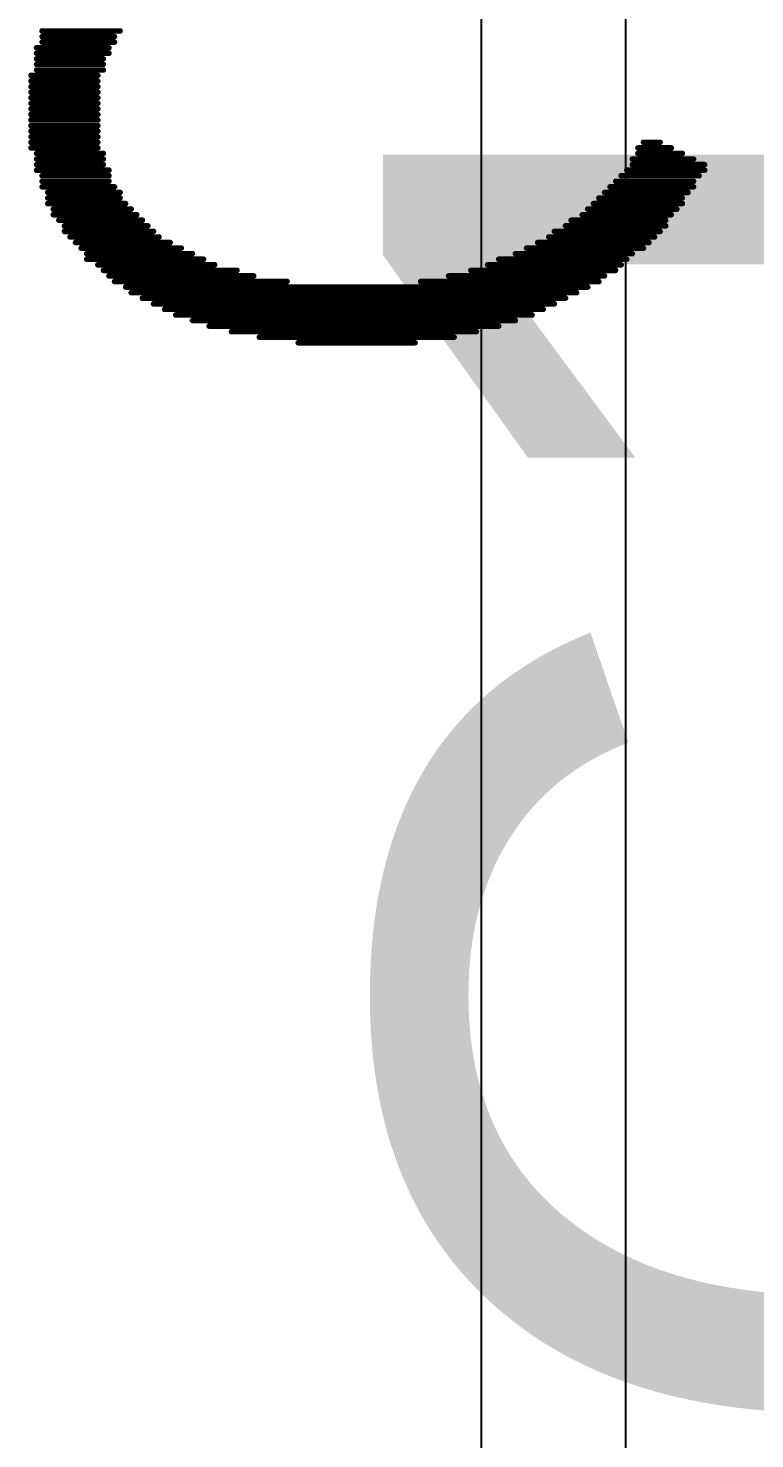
# Model space of a CAD drawing. Header units: inches. Extents: x 0 to 5455, y -5 to 5444.
# Drawn here: x 5.945 to 6.774, y 27.728 to 29.337 of the extents above; entities that cross this region are included whole.
import ezdxf

# ---------------------------------------------------------------- set-up
doc = ezdxf.new("R2010")
doc.units = ezdxf.units.IN
for name, color, linetype in [('Bottom Overlay', 54, 'Continuous'), ('Top Layer', 1, 'Continuous'), ('Top Overlay', 2, 'Continuous')]:
    doc.layers.add(name, color=color, linetype=linetype)
doc.styles.add('Arial', font='', dxfattribs={"height": 0.2})
doc.styles.get('Arial').set_extended_font_data('Arial')

# ---------------------------------------------------------------- blocks, each defined once
blk = doc.blocks.new('5394DE47_A0E8_4329_8464_7791B7C19310_33')
at = {"layer": 'Bottom Overlay'}
for points in [[(15.667, -0.0352, 0.00635, 0.00635, 0), (15.3876, -0.0352, 0.00635, 0.00635, 0)], [(15.6352, -0.0288, 0.00635, 0.00635, 0), (15.413, -0.0288, 0.00635, 0.00635, 0)], [(15.5908, -0.0225, 0.00635, 0.00635, 0), (15.4574, -0.0225, 0.00635, 0.00635, 0)], [(15.7114, -0.0479, 0.00635, 0.00635, 0), (15.3431, -0.0479, 0.00635, 0.00635, 0)], [(15.6924, -0.0415, 0.00635, 0.00635, 0), (15.3622, -0.0415, 0.00635, 0.00635, 0)], [(15.7559, -0.0669, 0.00635, 0.00635, 0), (15.2987, -0.0669, 0.00635, 0.00635, 0)], [(15.7432, -0.0606, 0.00635, 0.00635, 0), (15.3114, -0.0606, 0.00635, 0.00635, 0)], [(15.7305, -0.0542, 0.00635, 0.00635, 0), (15.3241, -0.0542, 0.00635, 0.00635, 0)], [(15.7813, -0.0796, 0.00635, 0.00635, 0), (15.2733, -0.0796, 0.00635, 0.00635, 0)], [(15.7686, -0.0733, 0.00635, 0.00635, 0), (15.286, -0.0733, 0.00635, 0.00635, 0)], [(15.4193, -0.0987, 0.00635, 0.00635, 0), (15.2415, -0.0987, 0.00635, 0.00635, 0)], [(15.4511, -0.0923, 0.00635, 0.00635, 0), (15.2479, -0.0923, 0.00635, 0.00635, 0)], [(15.7876, -0.086, 0.00635, 0.00635, 0), (15.2606, -0.086, 0.00635, 0.00635, 0)], [(15.8003, -0.0923, 0.00635, 0.00635, 0), (15.6035, -0.0923, 0.00635, 0.00635, 0)], [(15.8067, -0.0987, 0.00635, 0.00635, 0), (15.6416, -0.0987, 0.00635, 0.00635, 0)], [(15.3749, -0.1114, 0.00635, 0.00635, 0), (15.2225, -0.1114, 0.00635, 0.00635, 0)], [(15.3939, -0.105, 0.00635, 0.00635, 0), (15.2288, -0.105, 0.00635, 0.00635, 0)], [(15.813, -0.105, 0.00635, 0.00635, 0), (15.6606, -0.105, 0.00635, 0.00635, 0)], [(15.8194, -0.1114, 0.00635, 0.00635, 0), (15.686, -0.1114, 0.00635, 0.00635, 0)], [(15.3304, -0.1304, 0.00635, 0.00635, 0), (15.1971, -0.1304, 0.00635, 0.00635, 0)], [(15.3431, -0.1241, 0.00635, 0.00635, 0), (15.2098, -0.1241, 0.00635, 0.00635, 0)], [(15.3622, -0.1177, 0.00635, 0.00635, 0), (15.2161, -0.1177, 0.00635, 0.00635, 0)], [(15.8321, -0.1177, 0.00635, 0.00635, 0), (15.6987, -0.1177, 0.00635, 0.00635, 0)], [(15.8321, -0.1241, 0.00635, 0.00635, 0), (15.7114, -0.1241, 0.00635, 0.00635, 0)], [(15.8384, -0.1304, 0.00635, 0.00635, 0), (15.7241, -0.1304, 0.00635, 0.00635, 0)], [(15.305, -0.1431, 0.00635, 0.00635, 0), (15.1844, -0.1431, 0.00635, 0.00635, 0)], [(15.3177, -0.1368, 0.00635, 0.00635, 0), (15.1907, -0.1368, 0.00635, 0.00635, 0)], [(15.8448, -0.1368, 0.00635, 0.00635, 0), (15.7368, -0.1368, 0.00635, 0.00635, 0)], [(15.8511, -0.1431, 0.00635, 0.00635, 0), (15.7495, -0.1431, 0.00635, 0.00635, 0)], [(15.286, -0.1558, 0.00635, 0.00635, 0), (15.1717, -0.1558, 0.00635, 0.00635, 0)], [(15.2796, -0.1622, 0.00635, 0.00635, 0), (15.1717, -0.1622, 0.00635, 0.00635, 0)], [(15.2987, -0.1495, 0.00635, 0.00635, 0), (15.178, -0.1495, 0.00635, 0.00635, 0)], [(15.8575, -0.1495, 0.00635, 0.00635, 0), (15.7559, -0.1495, 0.00635, 0.00635, 0)], [(15.8575, -0.1558, 0.00635, 0.00635, 0), (15.7622, -0.1558, 0.00635, 0.00635, 0)], [(15.8638, -0.1622, 0.00635, 0.00635, 0), (15.7686, -0.1622, 0.00635, 0.00635, 0)], [(15.2606, -0.1749, 0.00635, 0.00635, 0), (15.159, -0.1749, 0.00635, 0.00635, 0)], [(15.2669, -0.1685, 0.00635, 0.00635, 0), (15.1653, -0.1685, 0.00635, 0.00635, 0)], [(15.8702, -0.1685, 0.00635, 0.00635, 0), (15.7749, -0.1685, 0.00635, 0.00635, 0)], [(15.8702, -0.1749, 0.00635, 0.00635, 0), (15.7813, -0.1749, 0.00635, 0.00635, 0)], [(15.2415, -0.1939, 0.00635, 0.00635, 0), (15.1463, -0.1939, 0.00635, 0.00635, 0)], [(15.2542, -0.1812, 0.00635, 0.00635, 0), (15.1526, -0.1812, 0.00635, 0.00635, 0)], [(15.2479, -0.1876, 0.00635, 0.00635, 0), (15.1526, -0.1876, 0.00635, 0.00635, 0)], [(15.8765, -0.1812, 0.00635, 0.00635, 0), (15.7876, -0.1812, 0.00635, 0.00635, 0)], [(15.8765, -0.1876, 0.00635, 0.00635, 0), (15.794, -0.1876, 0.00635, 0.00635, 0)], [(15.8765, -0.1939, 0.00635, 0.00635, 0), (15.794, -0.1939, 0.00635, 0.00635, 0)], [(15.2352, -0.2003, 0.00635, 0.00635, 0), (15.1399, -0.2003, 0.00635, 0.00635, 0)], [(15.2288, -0.2066, 0.00635, 0.00635, 0), (15.1399, -0.2066, 0.00635, 0.00635, 0)], [(15.8829, -0.2003, 0.00635, 0.00635, 0), (15.8003, -0.2003, 0.00635, 0.00635, 0)], [(15.8829, -0.2066, 0.00635, 0.00635, 0), (15.8067, -0.2066, 0.00635, 0.00635, 0)], [(15.2161, -0.2193, 0.00635, 0.00635, 0), (15.1272, -0.2193, 0.00635, 0.00635, 0)], [(15.2098, -0.2257, 0.00635, 0.00635, 0), (15.1272, -0.2257, 0.00635, 0.00635, 0)], [(15.2225, -0.213, 0.00635, 0.00635, 0), (15.1336, -0.213, 0.00635, 0.00635, 0)], [(15.8829, -0.213, 0.00635, 0.00635, 0), (15.8067, -0.213, 0.00635, 0.00635, 0)], [(15.8892, -0.2193, 0.00635, 0.00635, 0), (15.8067, -0.2193, 0.00635, 0.00635, 0)], [(15.8892, -0.2257, 0.00635, 0.00635, 0), (15.813, -0.2257, 0.00635, 0.00635, 0)], [(15.2098, -0.232, 0.00635, 0.00635, 0), (15.1399, -0.232, 0.00635, 0.00635, 0)], [(15.2034, -0.2384, 0.00635, 0.00635, 0), (15.1526, -0.2384, 0.00635, 0.00635, 0)], [(15.8892, -0.232, 0.00635, 0.00635, 0), (15.813, -0.232, 0.00635, 0.00635, 0)], [(15.8892, -0.2384, 0.00635, 0.00635, 0), (15.813, -0.2384, 0.00635, 0.00635, 0)], [(15.2034, -0.2447, 0.00635, 0.00635, 0), (15.1653, -0.2447, 0.00635, 0.00635, 0)], [(15.1971, -0.2511, 0.00635, 0.00635, 0), (15.178, -0.2511, 0.00635, 0.00635, 0)], [(15.8956, -0.2447, 0.00635, 0.00635, 0), (15.8194, -0.2447, 0.00635, 0.00635, 0)], [(15.8956, -0.2511, 0.00635, 0.00635, 0), (15.8194, -0.2511, 0.00635, 0.00635, 0)], [(15.8956, -0.2574, 0.00635, 0.00635, 0), (15.8194, -0.2574, 0.00635, 0.00635, 0)], [(15.8956, -0.2638, 0.00635, 0.00635, 0), (15.8194, -0.2638, 0.00635, 0.00635, 0)], [(15.8956, -0.2701, 0.00635, 0.00635, 0), (15.8194, -0.2701, 0.00635, 0.00635, 0)], [(15.8956, -0.2765, 0.00635, 0.00635, 0), (15.8194, -0.2765, 0.00635, 0.00635, 0)], [(15.8956, -0.2828, 0.00635, 0.00635, 0), (15.8194, -0.2828, 0.00635, 0.00635, 0)], [(15.8956, -0.2892, 0.00635, 0.00635, 0), (15.8194, -0.2892, 0.00635, 0.00635, 0)], [(15.8956, -0.2955, 0.00635, 0.00635, 0), (15.8194, -0.2955, 0.00635, 0.00635, 0)], [(15.8956, -0.3019, 0.00635, 0.00635, 0), (15.8194, -0.3019, 0.00635, 0.00635, 0)], [(15.8956, -0.3082, 0.00635, 0.00635, 0), (15.8194, -0.3082, 0.00635, 0.00635, 0)], [(15.8956, -0.3146, 0.00635, 0.00635, 0), (15.8194, -0.3146, 0.00635, 0.00635, 0)], [(15.8956, -0.3209, 0.00635, 0.00635, 0), (15.8194, -0.3209, 0.00635, 0.00635, 0)], [(15.8892, -0.3336, 0.00635, 0.00635, 0), (15.813, -0.3336, 0.00635, 0.00635, 0)], [(15.8892, -0.34, 0.00635, 0.00635, 0), (15.813, -0.34, 0.00635, 0.00635, 0)], [(15.8956, -0.3273, 0.00635, 0.00635, 0), (15.8194, -0.3273, 0.00635, 0.00635, 0)], [(15.8892, -0.3527, 0.00635, 0.00635, 0), (15.8067, -0.3527, 0.00635, 0.00635, 0)], [(15.8892, -0.3463, 0.00635, 0.00635, 0), (15.813, -0.3463, 0.00635, 0.00635, 0)], [(15.8829, -0.3654, 0.00635, 0.00635, 0), (15.8003, -0.3654, 0.00635, 0.00635, 0)], [(15.8829, -0.3717, 0.00635, 0.00635, 0), (15.8003, -0.3717, 0.00635, 0.00635, 0)], [(15.8892, -0.359, 0.00635, 0.00635, 0), (15.8067, -0.359, 0.00635, 0.00635, 0)], [(15.8829, -0.3781, 0.00635, 0.00635, 0), (15.794, -0.3781, 0.00635, 0.00635, 0)]]:
    blk.add_lwpolyline(points, format="xyseb", dxfattribs=at)
for points in [[(15.386, -0.0352, 0.00317, 0.00317, 1), (15.3892, -0.0352, 0.00317, 0.00317, 1)], [(15.4114, -0.0288, 0.00317, 0.00317, 1), (15.4146, -0.0288, 0.00317, 0.00317, 1)], [(15.4559, -0.0225, 0.00317, 0.00317, 1), (15.459, -0.0225, 0.00317, 0.00317, 1)], [(15.5892, -0.0225, 0.00317, 0.00317, 1), (15.5924, -0.0225, 0.00317, 0.00317, 1)], [(15.6337, -0.0288, 0.00317, 0.00317, 1), (15.6368, -0.0288, 0.00317, 0.00317, 1)], [(15.6654, -0.0352, 0.00317, 0.00317, 1), (15.6686, -0.0352, 0.00317, 0.00317, 1)], [(15.3416, -0.0479, 0.00317, 0.00317, 1), (15.3447, -0.0479, 0.00317, 0.00317, 1)], [(15.3606, -0.0415, 0.00317, 0.00317, 1), (15.3638, -0.0415, 0.00317, 0.00317, 1)], [(15.6908, -0.0415, 0.00317, 0.00317, 1), (15.694, -0.0415, 0.00317, 0.00317, 1)], [(15.7099, -0.0479, 0.00317, 0.00317, 1), (15.713, -0.0479, 0.00317, 0.00317, 1)], [(15.2971, -0.0669, 0.00317, 0.00317, 1), (15.3003, -0.0669, 0.00317, 0.00317, 1)], [(15.3098, -0.0606, 0.00317, 0.00317, 1), (15.313, -0.0606, 0.00317, 0.00317, 1)], [(15.3225, -0.0542, 0.00317, 0.00317, 1), (15.3257, -0.0542, 0.00317, 0.00317, 1)], [(15.7289, -0.0542, 0.00317, 0.00317, 1), (15.7321, -0.0542, 0.00317, 0.00317, 1)], [(15.7416, -0.0606, 0.00317, 0.00317, 1), (15.7448, -0.0606, 0.00317, 0.00317, 1)], [(15.7543, -0.0669, 0.00317, 0.00317, 1), (15.7575, -0.0669, 0.00317, 0.00317, 1)], [(15.2717, -0.0796, 0.00317, 0.00317, 1), (15.2749, -0.0796, 0.00317, 0.00317, 1)], [(15.2844, -0.0733, 0.00317, 0.00317, 1), (15.2876, -0.0733, 0.00317, 0.00317, 1)], [(15.767, -0.0733, 0.00317, 0.00317, 1), (15.7702, -0.0733, 0.00317, 0.00317, 1)], [(15.7797, -0.0796, 0.00317, 0.00317, 1), (15.7829, -0.0796, 0.00317, 0.00317, 1)], [(15.24, -0.0987, 0.00317, 0.00317, 1), (15.2431, -0.0987, 0.00317, 0.00317, 1)], [(15.2463, -0.0923, 0.00317, 0.00317, 1), (15.2495, -0.0923, 0.00317, 0.00317, 1)], [(15.259, -0.086, 0.00317, 0.00317, 1), (15.2622, -0.086, 0.00317, 0.00317, 1)], [(15.4178, -0.0987, 0.00317, 0.00317, 1), (15.4209, -0.0987, 0.00317, 0.00317, 1)], [(15.4495, -0.0923, 0.00317, 0.00317, 1), (15.4527, -0.0923, 0.00317, 0.00317, 1)], [(15.6019, -0.0923, 0.00317, 0.00317, 1), (15.6051, -0.0923, 0.00317, 0.00317, 1)], [(15.64, -0.0987, 0.00317, 0.00317, 1), (15.6432, -0.0987, 0.00317, 0.00317, 1)], [(15.7861, -0.086, 0.00317, 0.00317, 1), (15.7892, -0.086, 0.00317, 0.00317, 1)], [(15.7988, -0.0923, 0.00317, 0.00317, 1), (15.8019, -0.0923, 0.00317, 0.00317, 1)], [(15.8051, -0.0987, 0.00317, 0.00317, 1), (15.8083, -0.0987, 0.00317, 0.00317, 1)], [(15.2209, -0.1114, 0.00317, 0.00317, 1), (15.2241, -0.1114, 0.00317, 0.00317, 1)], [(15.2273, -0.105, 0.00317, 0.00317, 1), (15.2304, -0.105, 0.00317, 0.00317, 1)], [(15.3733, -0.1114, 0.00317, 0.00317, 1), (15.3765, -0.1114, 0.00317, 0.00317, 1)], [(15.3924, -0.105, 0.00317, 0.00317, 1), (15.3955, -0.105, 0.00317, 0.00317, 1)], [(15.6591, -0.105, 0.00317, 0.00317, 1), (15.6622, -0.105, 0.00317, 0.00317, 1)], [(15.6845, -0.1114, 0.00317, 0.00317, 1), (15.6876, -0.1114, 0.00317, 0.00317, 1)], [(15.8115, -0.105, 0.00317, 0.00317, 1), (15.8146, -0.105, 0.00317, 0.00317, 1)], [(15.8178, -0.1114, 0.00317, 0.00317, 1), (15.821, -0.1114, 0.00317, 0.00317, 1)], [(15.1955, -0.1304, 0.00317, 0.00317, 1), (15.1987, -0.1304, 0.00317, 0.00317, 1)], [(15.2082, -0.1241, 0.00317, 0.00317, 1), (15.2114, -0.1241, 0.00317, 0.00317, 1)], [(15.2146, -0.1177, 0.00317, 0.00317, 1), (15.2177, -0.1177, 0.00317, 0.00317, 1)], [(15.3289, -0.1304, 0.00317, 0.00317, 1), (15.332, -0.1304, 0.00317, 0.00317, 1)], [(15.3416, -0.1241, 0.00317, 0.00317, 1), (15.3447, -0.1241, 0.00317, 0.00317, 1)], [(15.3606, -0.1177, 0.00317, 0.00317, 1), (15.3638, -0.1177, 0.00317, 0.00317, 1)], [(15.6972, -0.1177, 0.00317, 0.00317, 1), (15.7003, -0.1177, 0.00317, 0.00317, 1)], [(15.7099, -0.1241, 0.00317, 0.00317, 1), (15.713, -0.1241, 0.00317, 0.00317, 1)], [(15.7226, -0.1304, 0.00317, 0.00317, 1), (15.7257, -0.1304, 0.00317, 0.00317, 1)], [(15.8305, -0.1177, 0.00317, 0.00317, 1), (15.8337, -0.1177, 0.00317, 0.00317, 1)], [(15.8305, -0.1241, 0.00317, 0.00317, 1), (15.8337, -0.1241, 0.00317, 0.00317, 1)], [(15.8369, -0.1304, 0.00317, 0.00317, 1), (15.84, -0.1304, 0.00317, 0.00317, 1)], [(15.1828, -0.1431, 0.00317, 0.00317, 1), (15.186, -0.1431, 0.00317, 0.00317, 1)], [(15.1892, -0.1368, 0.00317, 0.00317, 1), (15.1923, -0.1368, 0.00317, 0.00317, 1)], [(15.3035, -0.1431, 0.00317, 0.00317, 1), (15.3066, -0.1431, 0.00317, 0.00317, 1)], [(15.3162, -0.1368, 0.00317, 0.00317, 1), (15.3193, -0.1368, 0.00317, 0.00317, 1)], [(15.7353, -0.1368, 0.00317, 0.00317, 1), (15.7384, -0.1368, 0.00317, 0.00317, 1)], [(15.748, -0.1431, 0.00317, 0.00317, 1), (15.7511, -0.1431, 0.00317, 0.00317, 1)], [(15.8432, -0.1368, 0.00317, 0.00317, 1), (15.8464, -0.1368, 0.00317, 0.00317, 1)], [(15.8496, -0.1431, 0.00317, 0.00317, 1), (15.8527, -0.1431, 0.00317, 0.00317, 1)], [(15.1701, -0.1558, 0.00317, 0.00317, 1), (15.1733, -0.1558, 0.00317, 0.00317, 1)], [(15.1701, -0.1622, 0.00317, 0.00317, 1), (15.1733, -0.1622, 0.00317, 0.00317, 1)], [(15.1765, -0.1495, 0.00317, 0.00317, 1), (15.1796, -0.1495, 0.00317, 0.00317, 1)], [(15.2781, -0.1622, 0.00317, 0.00317, 1), (15.2812, -0.1622, 0.00317, 0.00317, 1)], [(15.2844, -0.1558, 0.00317, 0.00317, 1), (15.2876, -0.1558, 0.00317, 0.00317, 1)], [(15.2971, -0.1495, 0.00317, 0.00317, 1), (15.3003, -0.1495, 0.00317, 0.00317, 1)], [(15.7543, -0.1495, 0.00317, 0.00317, 1), (15.7575, -0.1495, 0.00317, 0.00317, 1)], [(15.7607, -0.1558, 0.00317, 0.00317, 1), (15.7638, -0.1558, 0.00317, 0.00317, 1)], [(15.767, -0.1622, 0.00317, 0.00317, 1), (15.7702, -0.1622, 0.00317, 0.00317, 1)], [(15.8559, -0.1495, 0.00317, 0.00317, 1), (15.8591, -0.1495, 0.00317, 0.00317, 1)], [(15.8559, -0.1558, 0.00317, 0.00317, 1), (15.8591, -0.1558, 0.00317, 0.00317, 1)], [(15.8623, -0.1622, 0.00317, 0.00317, 1), (15.8654, -0.1622, 0.00317, 0.00317, 1)], [(15.1574, -0.1749, 0.00317, 0.00317, 1), (15.1606, -0.1749, 0.00317, 0.00317, 1)], [(15.1638, -0.1685, 0.00317, 0.00317, 1), (15.1669, -0.1685, 0.00317, 0.00317, 1)], [(15.259, -0.1749, 0.00317, 0.00317, 1), (15.2622, -0.1749, 0.00317, 0.00317, 1)], [(15.2654, -0.1685, 0.00317, 0.00317, 1), (15.2685, -0.1685, 0.00317, 0.00317, 1)], [(15.7734, -0.1685, 0.00317, 0.00317, 1), (15.7765, -0.1685, 0.00317, 0.00317, 1)], [(15.7797, -0.1749, 0.00317, 0.00317, 1), (15.7829, -0.1749, 0.00317, 0.00317, 1)], [(15.8686, -0.1685, 0.00317, 0.00317, 1), (15.8718, -0.1685, 0.00317, 0.00317, 1)], [(15.8686, -0.1749, 0.00317, 0.00317, 1), (15.8718, -0.1749, 0.00317, 0.00317, 1)], [(15.1447, -0.1939, 0.00317, 0.00317, 1), (15.1479, -0.1939, 0.00317, 0.00317, 1)], [(15.1511, -0.1812, 0.00317, 0.00317, 1), (15.1542, -0.1812, 0.00317, 0.00317, 1)], [(15.1511, -0.1876, 0.00317, 0.00317, 1), (15.1542, -0.1876, 0.00317, 0.00317, 1)], [(15.24, -0.1939, 0.00317, 0.00317, 1), (15.2431, -0.1939, 0.00317, 0.00317, 1)], [(15.2463, -0.1876, 0.00317, 0.00317, 1), (15.2495, -0.1876, 0.00317, 0.00317, 1)], [(15.2527, -0.1812, 0.00317, 0.00317, 1), (15.2558, -0.1812, 0.00317, 0.00317, 1)], [(15.7861, -0.1812, 0.00317, 0.00317, 1), (15.7892, -0.1812, 0.00317, 0.00317, 1)], [(15.7924, -0.1876, 0.00317, 0.00317, 1), (15.7956, -0.1876, 0.00317, 0.00317, 1)], [(15.7924, -0.1939, 0.00317, 0.00317, 1), (15.7956, -0.1939, 0.00317, 0.00317, 1)], [(15.875, -0.1812, 0.00317, 0.00317, 1), (15.8781, -0.1812, 0.00317, 0.00317, 1)], [(15.875, -0.1876, 0.00317, 0.00317, 1), (15.8781, -0.1876, 0.00317, 0.00317, 1)], [(15.875, -0.1939, 0.00317, 0.00317, 1), (15.8781, -0.1939, 0.00317, 0.00317, 1)], [(15.1384, -0.2003, 0.00317, 0.00317, 1), (15.1415, -0.2003, 0.00317, 0.00317, 1)], [(15.1384, -0.2066, 0.00317, 0.00317, 1), (15.1415, -0.2066, 0.00317, 0.00317, 1)], [(15.2273, -0.2066, 0.00317, 0.00317, 1), (15.2304, -0.2066, 0.00317, 0.00317, 1)], [(15.2336, -0.2003, 0.00317, 0.00317, 1), (15.2368, -0.2003, 0.00317, 0.00317, 1)], [(15.7988, -0.2003, 0.00317, 0.00317, 1), (15.8019, -0.2003, 0.00317, 0.00317, 1)], [(15.8051, -0.2066, 0.00317, 0.00317, 1), (15.8083, -0.2066, 0.00317, 0.00317, 1)], [(15.8813, -0.2003, 0.00317, 0.00317, 1), (15.8845, -0.2003, 0.00317, 0.00317, 1)], [(15.8813, -0.2066, 0.00317, 0.00317, 1), (15.8845, -0.2066, 0.00317, 0.00317, 1)], [(15.1257, -0.2193, 0.00317, 0.00317, 1), (15.1288, -0.2193, 0.00317, 0.00317, 1)], [(15.1257, -0.2257, 0.00317, 0.00317, 1), (15.1288, -0.2257, 0.00317, 0.00317, 1)], [(15.132, -0.213, 0.00317, 0.00317, 1), (15.1352, -0.213, 0.00317, 0.00317, 1)], [(15.2082, -0.2257, 0.00317, 0.00317, 1), (15.2114, -0.2257, 0.00317, 0.00317, 1)], [(15.2146, -0.2193, 0.00317, 0.00317, 1), (15.2177, -0.2193, 0.00317, 0.00317, 1)], [(15.2209, -0.213, 0.00317, 0.00317, 1), (15.2241, -0.213, 0.00317, 0.00317, 1)], [(15.8051, -0.213, 0.00317, 0.00317, 1), (15.8083, -0.213, 0.00317, 0.00317, 1)], [(15.8051, -0.2193, 0.00317, 0.00317, 1), (15.8083, -0.2193, 0.00317, 0.00317, 1)], [(15.8115, -0.2257, 0.00317, 0.00317, 1), (15.8146, -0.2257, 0.00317, 0.00317, 1)], [(15.8813, -0.213, 0.00317, 0.00317, 1), (15.8845, -0.213, 0.00317, 0.00317, 1)], [(15.8877, -0.2193, 0.00317, 0.00317, 1), (15.8908, -0.2193, 0.00317, 0.00317, 1)], [(15.8877, -0.2257, 0.00317, 0.00317, 1), (15.8908, -0.2257, 0.00317, 0.00317, 1)], [(15.1384, -0.232, 0.00317, 0.00317, 1), (15.1415, -0.232, 0.00317, 0.00317, 1)], [(15.1511, -0.2384, 0.00317, 0.00317, 1), (15.1542, -0.2384, 0.00317, 0.00317, 1)], [(15.2019, -0.2384, 0.00317, 0.00317, 1), (15.205, -0.2384, 0.00317, 0.00317, 1)], [(15.2082, -0.232, 0.00317, 0.00317, 1), (15.2114, -0.232, 0.00317, 0.00317, 1)], [(15.8115, -0.232, 0.00317, 0.00317, 1), (15.8146, -0.232, 0.00317, 0.00317, 1)], [(15.8115, -0.2384, 0.00317, 0.00317, 1), (15.8146, -0.2384, 0.00317, 0.00317, 1)], [(15.8877, -0.232, 0.00317, 0.00317, 1), (15.8908, -0.232, 0.00317, 0.00317, 1)], [(15.8877, -0.2384, 0.00317, 0.00317, 1), (15.8908, -0.2384, 0.00317, 0.00317, 1)], [(15.1638, -0.2447, 0.00317, 0.00317, 1), (15.1669, -0.2447, 0.00317, 0.00317, 1)], [(15.1765, -0.2511, 0.00317, 0.00317, 1), (15.1796, -0.2511, 0.00317, 0.00317, 1)], [(15.1955, -0.2511, 0.00317, 0.00317, 1), (15.1987, -0.2511, 0.00317, 0.00317, 1)], [(15.2019, -0.2447, 0.00317, 0.00317, 1), (15.205, -0.2447, 0.00317, 0.00317, 1)], [(15.8178, -0.2447, 0.00317, 0.00317, 1), (15.821, -0.2447, 0.00317, 0.00317, 1)], [(15.8178, -0.2511, 0.00317, 0.00317, 1), (15.821, -0.2511, 0.00317, 0.00317, 1)], [(15.8178, -0.2574, 0.00317, 0.00317, 1), (15.821, -0.2574, 0.00317, 0.00317, 1)], [(15.894, -0.2447, 0.00317, 0.00317, 1), (15.8972, -0.2447, 0.00317, 0.00317, 1)], [(15.894, -0.2511, 0.00317, 0.00317, 1), (15.8972, -0.2511, 0.00317, 0.00317, 1)], [(15.894, -0.2574, 0.00317, 0.00317, 1), (15.8972, -0.2574, 0.00317, 0.00317, 1)], [(15.8178, -0.2638, 0.00317, 0.00317, 1), (15.821, -0.2638, 0.00317, 0.00317, 1)], [(15.8178, -0.2701, 0.00317, 0.00317, 1), (15.821, -0.2701, 0.00317, 0.00317, 1)], [(15.8178, -0.2765, 0.00317, 0.00317, 1), (15.821, -0.2765, 0.00317, 0.00317, 1)], [(15.894, -0.2638, 0.00317, 0.00317, 1), (15.8972, -0.2638, 0.00317, 0.00317, 1)], [(15.894, -0.2701, 0.00317, 0.00317, 1), (15.8972, -0.2701, 0.00317, 0.00317, 1)], [(15.894, -0.2765, 0.00317, 0.00317, 1), (15.8972, -0.2765, 0.00317, 0.00317, 1)], [(15.8178, -0.2828, 0.00317, 0.00317, 1), (15.821, -0.2828, 0.00317, 0.00317, 1)], [(15.8178, -0.2892, 0.00317, 0.00317, 1), (15.821, -0.2892, 0.00317, 0.00317, 1)], [(15.894, -0.2828, 0.00317, 0.00317, 1), (15.8972, -0.2828, 0.00317, 0.00317, 1)], [(15.894, -0.2892, 0.00317, 0.00317, 1), (15.8972, -0.2892, 0.00317, 0.00317, 1)], [(15.8178, -0.2955, 0.00317, 0.00317, 1), (15.821, -0.2955, 0.00317, 0.00317, 1)], [(15.8178, -0.3019, 0.00317, 0.00317, 1), (15.821, -0.3019, 0.00317, 0.00317, 1)], [(15.8178, -0.3082, 0.00317, 0.00317, 1), (15.821, -0.3082, 0.00317, 0.00317, 1)], [(15.894, -0.2955, 0.00317, 0.00317, 1), (15.8972, -0.2955, 0.00317, 0.00317, 1)], [(15.894, -0.3019, 0.00317, 0.00317, 1), (15.8972, -0.3019, 0.00317, 0.00317, 1)], [(15.894, -0.3082, 0.00317, 0.00317, 1), (15.8972, -0.3082, 0.00317, 0.00317, 1)], [(15.8178, -0.3146, 0.00317, 0.00317, 1), (15.821, -0.3146, 0.00317, 0.00317, 1)], [(15.8178, -0.3209, 0.00317, 0.00317, 1), (15.821, -0.3209, 0.00317, 0.00317, 1)], [(15.894, -0.3146, 0.00317, 0.00317, 1), (15.8972, -0.3146, 0.00317, 0.00317, 1)], [(15.894, -0.3209, 0.00317, 0.00317, 1), (15.8972, -0.3209, 0.00317, 0.00317, 1)], [(15.8115, -0.3336, 0.00317, 0.00317, 1), (15.8146, -0.3336, 0.00317, 0.00317, 1)], [(15.8115, -0.34, 0.00317, 0.00317, 1), (15.8146, -0.34, 0.00317, 0.00317, 1)], [(15.8178, -0.3273, 0.00317, 0.00317, 1), (15.821, -0.3273, 0.00317, 0.00317, 1)], [(15.8877, -0.3336, 0.00317, 0.00317, 1), (15.8908, -0.3336, 0.00317, 0.00317, 1)], [(15.8877, -0.34, 0.00317, 0.00317, 1), (15.8908, -0.34, 0.00317, 0.00317, 1)], [(15.894, -0.3273, 0.00317, 0.00317, 1), (15.8972, -0.3273, 0.00317, 0.00317, 1)], [(15.8051, -0.3527, 0.00317, 0.00317, 1), (15.8083, -0.3527, 0.00317, 0.00317, 1)], [(15.8115, -0.3463, 0.00317, 0.00317, 1), (15.8146, -0.3463, 0.00317, 0.00317, 1)], [(15.8877, -0.3463, 0.00317, 0.00317, 1), (15.8908, -0.3463, 0.00317, 0.00317, 1)], [(15.8877, -0.3527, 0.00317, 0.00317, 1), (15.8908, -0.3527, 0.00317, 0.00317, 1)], [(15.7988, -0.3654, 0.00317, 0.00317, 1), (15.8019, -0.3654, 0.00317, 0.00317, 1)], [(15.7988, -0.3717, 0.00317, 0.00317, 1), (15.8019, -0.3717, 0.00317, 0.00317, 1)], [(15.8051, -0.359, 0.00317, 0.00317, 1), (15.8083, -0.359, 0.00317, 0.00317, 1)], [(15.8813, -0.3654, 0.00317, 0.00317, 1), (15.8845, -0.3654, 0.00317, 0.00317, 1)], [(15.8813, -0.3717, 0.00317, 0.00317, 1), (15.8845, -0.3717, 0.00317, 0.00317, 1)], [(15.8877, -0.359, 0.00317, 0.00317, 1), (15.8908, -0.359, 0.00317, 0.00317, 1)], [(15.7924, -0.3781, 0.00317, 0.00317, 1), (15.7956, -0.3781, 0.00317, 0.00317, 1)], [(15.8813, -0.3781, 0.00317, 0.00317, 1), (15.8845, -0.3781, 0.00317, 0.00317, 1)]]:
    blk.add_lwpolyline(points, format="xyseb", close=True, dxfattribs=at)

msp = doc.modelspace()

# ---------------------------------------------------------------- linework, layer by layer
at = {"layer": 'Top Layer'}
for p, q in [((6.462, 29.8057), (6.462, 27.4902)), ((6.627, 27.287), (6.627, 29.8057))]:
    msp.add_line(p, q, dxfattribs=at)

# ---------------------------------------------------------------- block references
at = {"rotation": 180}
msp.add_blockref('5394DE47_A0E8_4329_8464_7791B7C19310_33', (21.844, 28.956), dxfattribs=at)

# ---------------------------------------------------------------- texts
at = {"layer": 'Top Overlay', "style": 'Arial'}
msp.add_text('C12', height=1.016, rotation=90, dxfattribs=at).set_placement((7.366, 27.686))

doc.saveas('drawing.dxf')
